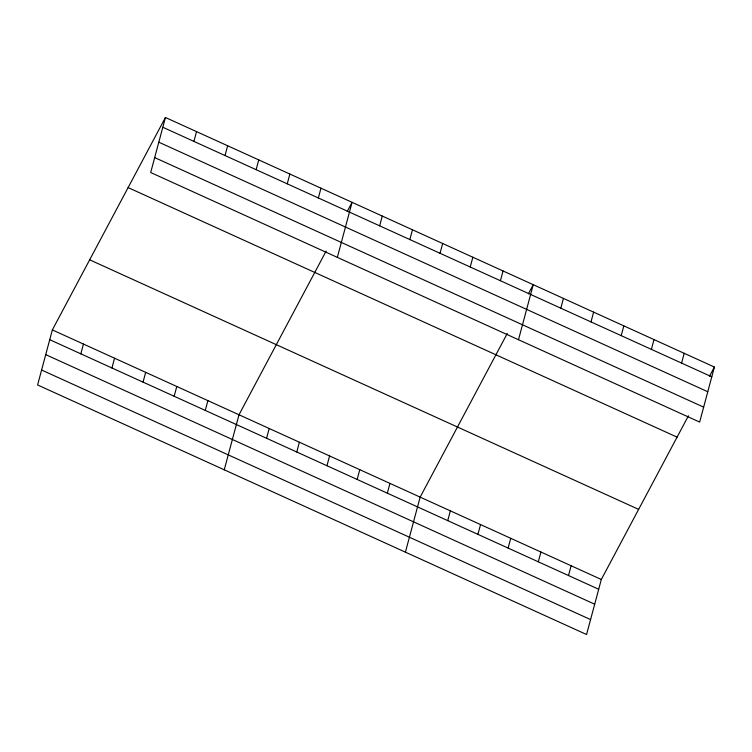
<?xml version="1.0" encoding="UTF-8"?>
<svg xmlns="http://www.w3.org/2000/svg" width="752" height="752" viewBox="0 0 752 752"><rect width="100%" height="100%" fill="white"/><g stroke="black" fill="none" stroke-linecap="round" stroke-linejoin="round"><path stroke-width="1.13" d="M165.431 117.481L150.682 172.518L699.651 422.079L714.4 367.042L165.431 117.481L52.349 329.921L37.6 384.958L586.569 634.519L601.318 579.482L688.437 415.809M80.84 353.844L83.453 344.068M111.945 367.982L114.567 358.206M193.922 141.395L196.535 131.619M143.049 382.129L145.672 372.353M225.027 155.532L227.649 145.766M174.163 396.266L176.776 386.49M256.141 169.679L258.754 159.903M205.268 410.413L207.89 400.637M287.245 183.817L289.868 174.05M224.246 469.812L238.995 414.775L326.124 251.102M318.35 197.964L320.972 188.188M266.575 438.275L269.188 428.499M337.338 257.363L352.077 202.326L347.208 211.472M296.767 451.999L299.381 442.223M379.657 225.826L382.27 216.059M326.96 465.732L329.573 455.956M409.849 239.559L412.463 229.783M357.153 479.456L359.766 469.68M440.042 253.283L442.655 243.507M387.346 493.18L389.959 483.404M470.235 267.007L472.858 257.231M405.413 552.165L420.152 497.128L507.28 333.456M500.428 280.731L503.05 270.955M447.731 520.628L450.354 510.852M518.495 339.716L533.243 284.688L528.374 293.825M477.924 534.352L480.547 524.586M560.813 308.188L563.436 298.412M508.117 548.086L510.74 538.31M591.006 321.912L593.629 312.136M538.31 561.81L540.932 552.034M621.199 335.636L623.822 325.86M568.503 575.534L571.125 565.758M651.392 349.36L654.014 339.584M681.585 363.084L684.207 353.308M709.531 376.179L714.4 367.042M162.808 127.257L711.777 376.818M158.813 142.194L707.782 391.745M154.686 157.582L703.656 407.142M128.113 187.586L677.082 437.147M89.667 259.816L638.636 509.377M52.349 329.921L601.318 579.482M49.726 339.697L598.695 589.258M45.722 354.634L594.691 604.194M41.604 370.022L590.574 619.582"/></g></svg>
